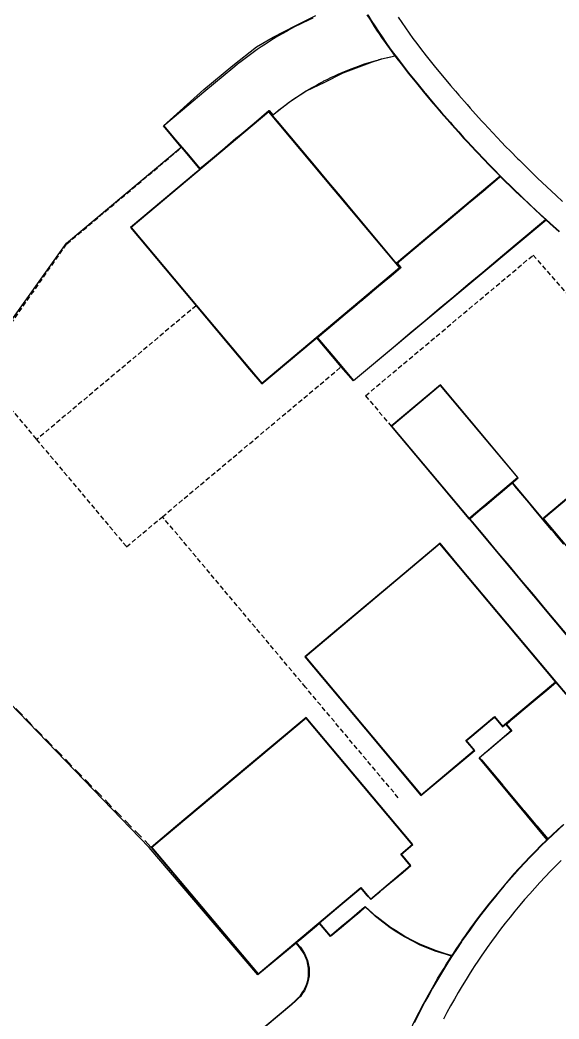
# Model space of a CAD drawing. Header units: metres. Extents: x 337936 to 338461, y 373266 to 374024.
# Drawn here: x 337987.8 to 338016.2, y 373825.8 to 373878.6 of the extents above; entities that cross this region are included whole.
import ezdxf

# ---------------------------------------------------------------- set-up
doc = ezdxf.new("R2010")
doc.units = ezdxf.units.M
doc.linetypes.add('DASHED2', pattern=[0.375, 0.25, -0.125])
for name, color, linetype in [('3D_LINES', 4, 'Continuous'), ('PLOTS EXTERNAL LEVEL', 3, 'Continuous'), ('PLOTS FFL', 1, 'Continuous')]:
    doc.layers.add(name, color=color, linetype=linetype)
doc.layers.add('GARAGES FFL', color=150, linetype='Continuous', lineweight=0)

msp = doc.modelspace()

# ---------------------------------------------------------------- linework, layer by layer
at = {"layer": '3D_LINES'}
for points in [[(337979.945, 373852.391, 33.8), (337990.225, 373866.794, 33.458), (337996.288, 373871.852, 33.812), (337995.349, 373872.984, 33.776), (337997.484, 373874.913, 33.776), (337999.013, 373876.175, 33.796), (338000.253, 373877.152, 33.826), (338001.15, 373877.67, 33.826), (338002.332, 373878.294, 33.894), (338003.392, 373878.809, 33.956)], [(338006.137, 373878.849, 34.126), (338006.32, 373878.554, 34.123), (338006.507, 373878.26, 34.12), (338006.697, 373877.97, 34.117), (338006.891, 373877.681, 34.114), (338007.088, 373877.395, 34.111), (338007.289, 373877.112, 34.108), (338007.494, 373876.831, 34.106), (338007.702, 373876.553, 34.103), (338007.914, 373876.277, 34.1), (338007.914, 373876.277, 34.1), (338008.296, 373875.791, 34.094), (338008.723, 373875.259, 34.087), (338009.156, 373874.731, 34.081), (338009.179, 373874.703, 34.081), (338009.179, 373874.703, 34.081), (338009.594, 373874.207, 34.075), (338009.787, 373873.981, 34.072), (338009.787, 373873.981, 34.072), (338010.038, 373873.689, 34.068), (338010.488, 373873.175, 34.062), (338010.59, 373873.059, 34.06), (338010.59, 373873.059, 34.06), (338010.942, 373872.665, 34.055), (338011.221, 373872.359, 34.051), (338011.221, 373872.359, 34.051), (338011.402, 373872.161, 34.049), (338011.868, 373871.661, 34.042), (338012.338, 373871.167, 34.036), (338012.495, 373871.004, 34.034), (338012.495, 373871.004, 34.034), (338012.814, 373870.677, 34.029), (338013.156, 373870.331, 34.025), (338013.295, 373870.192, 34.023), (338013.781, 373869.713, 34.017), (338014.272, 373869.238, 34.01), (338014.768, 373868.769, 34.004), (338015.269, 373868.305, 33.998), (338015.56, 373868.04, 33.995), (338015.56, 373868.04, 33.995), (338015.775, 373867.847, 33.993), (338016.264, 373867.412, 33.987)], [(338007.746, 373878.719, 34.068), (338007.934, 373878.437, 34.065), (338008.126, 373878.158, 34.062), (338008.322, 373877.882, 34.059), (338008.521, 373877.608, 34.056), (338008.724, 373877.337, 34.053), (338008.93, 373877.069, 34.05), (338009.23, 373876.686, 34.045), (338009.649, 373876.162, 34.039), (338010.074, 373875.642, 34.032), (338010.171, 373875.524, 34.031), (338010.505, 373875.125, 33.958), (338010.766, 373874.818, 33.903), (338010.942, 373874.613, 33.9), (338011.382, 373874.107, 33.894), (338011.553, 373873.914, 33.891), (338011.83, 373873.604, 33.941), (338012.171, 373873.228, 34.001), (338012.283, 373873.106, 34), (338012.74, 373872.614, 33.993), (338013.202, 373872.127, 33.987), (338013.421, 373871.9, 33.984), (338013.671, 373871.643, 33.942), (338014.068, 373871.241, 33.875), (338014.144, 373871.165, 33.874), (338014.621, 373870.693, 33.867), (338015.104, 373870.225, 33.861), (338015.592, 373869.763, 33.855), (338016.084, 373869.306, 33.849), (338016.424, 373868.996, 33.845)], [(338007.585, 373876.667, 34.104), (338007.682, 373876.538, 34.103), (338007.894, 373876.262, 34.1), (338008.276, 373875.776, 34.094), (338008.704, 373875.243, 34.087), (338009.137, 373874.715, 34.081), (338009.16, 373874.687, 34.081), (338009.575, 373874.191, 34.075), (338009.768, 373873.965, 34.072), (338010.019, 373873.672, 34.068), (338010.469, 373873.158, 34.062), (338010.571, 373873.043, 34.06), (338010.924, 373872.649, 34.055), (338011.202, 373872.342, 34.051), (338011.384, 373872.144, 34.049), (338011.85, 373871.644, 34.042), (338012.32, 373871.149, 34.036), (338012.477, 373870.986, 34.034), (338012.796, 373870.659, 34.029), (338013.125, 373870.328, 34.025)], [(338015.561, 373868.006, 33.995), (338015.758, 373867.828, 33.993), (338016.248, 373867.394, 33.987)], [(338000.702, 373825.414, 34.601), (338001.467, 373826.056, 34.573), (338002.105, 373826.591, 34.549), (338002.311, 373826.764, 34.544), (338002.417, 373826.87, 34.541), (338002.468, 373826.922, 34.539), (338002.564, 373827.018, 34.534), (338002.677, 373827.186, 34.522), (338002.766, 373827.318, 34.512), (338002.805, 373827.392, 34.514), (338002.882, 373827.577, 34.502), (338002.939, 373827.714, 34.493), (338002.983, 373827.931, 34.477), (338003.014, 373828.089, 34.465), (338003.016, 373828.251, 34.452), (338003.016, 373828.5, 34.45), (338002.937, 373828.889, 34.439), (338002.782, 373829.255, 34.422), (338002.558, 373829.584, 34.398), (338002.358, 373829.821, 34.379), (338000.328, 373828.143, 34.2), (337994.598, 373834.876, 34.35), (337984.771, 373845.03, 33.72)], [(338016.5, 373836.089, 34.298), (338016.195, 373835.811, 34.302), (338015.894, 373835.529, 34.306), (338015.643, 373835.289, 34.309), (338015.643, 373835.289, 34.309), (338015.596, 373835.244, 34.31), (338015.301, 373834.954, 34.313), (338015.01, 373834.662, 34.317), (338014.955, 373834.605, 34.318), (338014.955, 373834.605, 34.318), (338014.722, 373834.366, 34.321), (338014.438, 373834.067, 34.324), (338014.158, 373833.764, 34.328), (338013.881, 373833.458, 34.332), (338013.608, 373833.148, 34.336), (338013.338, 373832.836, 34.339), (338013.072, 373832.52, 34.343), (338012.81, 373832.201, 34.347), (338012.552, 373831.879, 34.35), (338012.297, 373831.554, 34.354), (338012.047, 373831.226, 34.358), (338011.8, 373830.896, 34.362), (338011.557, 373830.562, 34.365), (338011.319, 373830.225, 34.369), (338011.133, 373829.958, 34.372), (338011.133, 373829.958, 34.372), (338011.084, 373829.885, 34.373), (338010.853, 373829.543, 34.376), (338010.627, 373829.198, 34.38), (338010.596, 373829.15, 34.381), (338010.596, 373829.15, 34.381), (338010.404, 373828.851, 34.384), (338010.186, 373828.5, 34.388), (338009.972, 373828.147, 34.391), (338009.762, 373827.792, 34.395), (338009.556, 373827.434, 34.398), (338009.355, 373827.074, 34.402), (338009.158, 373826.711, 34.405), (338008.965, 373826.346, 34.408), (338008.776, 373825.979, 34.411), (338008.592, 373825.61, 34.414)], [(338015.602, 373835.284, 34.309), (338015.578, 373835.261, 34.31), (338015.284, 373834.972, 34.313), (338014.992, 373834.68, 34.317), (338014.937, 373834.623, 34.318), (338014.704, 373834.383, 34.321), (338014.42, 373834.084, 34.324), (338014.139, 373833.781, 34.328), (338013.862, 373833.474, 34.332), (338013.589, 373833.165, 34.336), (338013.319, 373832.852, 34.339), (338013.053, 373832.536, 34.343), (338012.791, 373832.217, 34.347), (338012.532, 373831.895, 34.35), (338012.278, 373831.57, 34.354), (338012.027, 373831.242, 34.358), (338011.78, 373830.91, 34.362), (338011.537, 373830.576, 34.365), (338011.298, 373830.239, 34.369), (338011.113, 373829.972, 34.372), (338011.063, 373829.9, 34.373), (338010.832, 373829.557, 34.376), (338010.606, 373829.212, 34.38), (338010.575, 373829.164, 34.381), (338010.562, 373829.143, 34.381)], [(338016.354, 373834.184, 34.189), (338016.069, 373833.901, 34.236), (338015.876, 373833.705, 34.268), (338015.785, 373833.612, 34.269), (338015.506, 373833.322, 34.273), (338015.231, 373833.028, 34.276), (338014.959, 373832.73, 34.28), (338014.69, 373832.429, 34.284), (338014.425, 373832.125, 34.288), (338014.164, 373831.818, 34.291), (338013.906, 373831.508, 34.295), (338013.652, 373831.194, 34.299), (338013.402, 373830.878, 34.303), (338013.156, 373830.558, 34.307), (338012.914, 373830.236, 34.31), (338012.676, 373829.911, 34.314), (338012.441, 373829.582, 34.318), (338012.212, 373829.253, 34.322), (338012.194, 373829.227, 34.322), (338011.984, 373828.918, 34.285), (338011.763, 373828.582, 34.246), (338011.677, 373828.451, 34.231), (338011.543, 373828.242, 34.233), (338011.329, 373827.901, 34.237), (338011.119, 373827.556, 34.241), (338010.913, 373827.21, 34.244), (338010.711, 373826.86, 34.248), (338010.514, 373826.509, 34.251), (338010.321, 373826.155, 34.255), (338010.132, 373825.799, 34.258)]]:
    msp.add_polyline3d(points, dxfattribs=at)
at = {"layer": '3D_LINES', "linetype": 'Continuous'}
for points in [[(338003.236, 373878.676, 33.939), (338003, 373878.564, 33.92), (338002.911, 373878.522, 33.912), (338002.775, 373878.458, 33.908), (338002.538, 373878.346, 33.9), (338002.303, 373878.231, 33.892), (338002.076, 373878.105, 33.885), (338001.848, 373877.977, 33.877), (338001.619, 373877.85, 33.869), (338001.39, 373877.722, 33.862), (338001.295, 373877.67, 33.858), (338001.167, 373877.586, 33.854), (338000.947, 373877.444, 33.847), (338000.728, 373877.302, 33.84), (338000.508, 373877.159, 33.833), (338000.289, 373877.017, 33.826), (338000.079, 373876.86, 33.82), (337999.869, 373876.703, 33.815), (337999.66, 373876.547, 33.81), (337999.45, 373876.39, 33.805), (337999.329, 373876.3, 33.802), (337999.243, 373876.229, 33.8), (337999.01, 373876.038, 33.795), (337999.01, 373876.038, 33.795), (337997.484, 373874.758, 33.776), (337996.689, 373874.091, 33.776), (337995.371, 373872.984, 33.776), (337995.988, 373872.248, 33.8), (337996.319, 373871.854, 33.813), (337996.332, 373871.838, 33.813), (337996.661, 373871.447, 33.826), (337997.267, 373870.725, 33.85), (337997.827, 373871.195, 33.849), (337998.583, 373871.829, 33.863), (337998.606, 373871.848, 33.863), (337999.178, 373872.328, 33.849), (337999.374, 373872.493, 33.85), (338000.14, 373873.136, 33.855), (338000.921, 373873.791, 33.87), (338000.926, 373873.795, 33.87), (338001.118, 373873.565, 33.877), (338001.258, 373873.673, 33.881), (338001.431, 373873.807, 33.885), (338001.615, 373873.95, 33.89), (338001.809, 373874.1, 33.896), (338001.994, 373874.242, 33.902), (338002.044, 373874.275, 33.904), (338002.187, 373874.37, 33.909), (338002.371, 373874.492, 33.916), (338002.43, 373874.531, 33.918), (338002.574, 373874.627, 33.923), (338002.769, 373874.756, 33.931), (338002.817, 373874.788, 33.933), (338002.88, 373874.83, 33.936), (338002.959, 373874.874, 33.939), (338003.169, 373874.992, 33.948), (338003.371, 373875.106, 33.956), (338003.574, 373875.22, 33.964), (338003.777, 373875.334, 33.973), (338003.826, 373875.361, 33.975), (338003.986, 373875.436, 33.981), (338004.196, 373875.535, 33.99), (338004.406, 373875.633, 33.998), (338004.617, 373875.732, 34.006), (338004.746, 373875.793, 34.011), (338004.828, 373875.83, 34.014), (338005.045, 373875.913, 34.021), (338005.262, 373875.995, 34.029), (338005.697, 373876.161, 34.043), (338005.822, 373876.209, 34.047), (338005.917, 373876.237, 34.05), (338006.585, 373876.438, 34.072), (338006.614, 373876.446, 34.073), (338006.669, 373876.463, 34.075), (338006.736, 373876.483, 34.077), (338006.862, 373876.521, 34.081), (338007.348, 373876.634, 34.096), (338007.571, 373876.686, 34.103), (338007.571, 373876.686, 34.103), (338007.475, 373876.822, 34.105), (338007.384, 373876.95, 34.106), (338007.078, 373877.383, 34.111), (338006.883, 373877.66, 34.113), (338006.715, 373877.898, 34.116), (338006.688, 373877.94, 34.116), (338006.501, 373878.238, 34.119), (338006.298, 373878.561, 34.122), (338006.112, 373878.857, 34.125)], [(338007.585, 373876.667, 34.104), (338006.866, 373876.507, 34.081), (338006.369, 373876.357, 34.065), (338004.822, 373875.772, 34.013), (338003.849, 373875.276, 33.975), (338002.887, 373874.818, 33.936), (338002.002, 373874.237, 33.902), (338001.115, 373873.529, 33.877)], [(337996.3, 373871.838, 33.812), (337997.264, 373870.689, 33.85)], [(338013.125, 373870.328, 34.025), (338007.65, 373865.741, 33.877)], [(338015.561, 373868.006, 33.995), (338005.383, 373859.517, 33.776), (338004.73, 373860.258, 33.8), (338003.445, 373861.791, 33.85)], [(338016.488, 373850.889, 34.025), (338016.019, 373851.447, 34.051), (338015.845, 373851.655, 34.023), (338015.373, 373852.218, 34.026), (338015.373, 373852.218, 34.026), (338014.946, 373852.727, 34.031), (338014.55, 373853.199, 34.037), (338014.54, 373853.21, 34.038), (338013.913, 373853.958, 34.047), (338013.88, 373853.997, 34.048), (338013.782, 373854.114, 34.05), (338013.731, 373854.071, 34.05), (338013.116, 373853.556, 34.027), (338013.037, 373853.489, 34.05), (338012.3, 373852.87, 34.001), (338012.253, 373852.831, 33.999), (338012.187, 373852.776, 34.042), (338011.843, 373852.487, 34.042), (338011.522, 373852.218, 33.979), (338011.649, 373852.066, 33.976), (338012.3, 373851.291, 33.963), (338012.94, 373850.527, 33.953), (338013.581, 373849.763, 33.949), (338014.224, 373848.997, 33.951), (338014.867, 373848.231, 33.96), (338015.51, 373847.465, 33.974), (338018.723, 373843.636, 34.052)], [(338015.392, 373852.234, 34.026), (338013.785, 373854.149, 34.05)], [(338011.487, 373852.221, 34.05), (338021.69, 373840.036, 34.237)], [(338016.7, 373842.858, 34.212), (338016.092, 373843.582, 34.204), (338016.092, 373843.582, 34.204), (338015.705, 373843.257, 34.2), (338013.841, 373841.693, 34.2), (338013.459, 373841.372, 34.205), (338013.742, 373841.035, 34.208), (338013.558, 373840.881, 34.21), (338013.281, 373840.649, 34.331), (338012.442, 373839.945, 34.331), (338012.33, 373839.851, 34.329), (338012.269, 373839.8, 34.326), (338012.047, 373839.613, 34.307), (338012.145, 373839.496, 34.297), (338013.267, 373838.16, 34.235), (338013.29, 373838.131, 34.233), (338014.354, 373836.864, 34.253), (338014.387, 373836.824, 34.254), (338015.024, 373836.065, 34.281), (338015.06, 373836.022, 34.283), (338015.645, 373835.325, 34.308), (338015.877, 373835.539, 34.305), (338016.177, 373835.815, 34.302), (338016.475, 373836.089, 34.298)], [(338020.053, 373838.93, 34.257), (338016.095, 373843.617, 34.204)], [(338015.602, 373835.284, 34.309), (338012.019, 373839.613, 34.307), (338013.705, 373841.045, 34.208), (338013.426, 373841.377, 34.205)], [(338008.268, 373824.991, 34.419), (338008.754, 373825.97, 34.412), (338008.951, 373826.368, 34.408), (338009.009, 373826.485, 34.407), (338009.144, 373826.727, 34.405), (338009.345, 373827.088, 34.402), (338009.551, 373827.459, 34.398), (338009.75, 373827.815, 34.395), (338009.821, 373827.942, 34.394), (338010.167, 373828.504, 34.388), (338010.303, 373828.724, 34.386), (338010.378, 373828.846, 34.384), (338010.556, 373829.135, 34.381), (338010.556, 373829.135, 34.381), (338010.293, 373829.215, 34.386), (338010.18, 373829.25, 34.388), (338009.7, 373829.397, 34.39), (338008.871, 373829.735, 34.392), (338008.557, 373829.897, 34.392), (338008.075, 373830.146, 34.395), (338007.586, 373830.457, 34.397), (338007.319, 373830.626, 34.402), (338006.609, 373831.171, 34.413), (338006.567, 373831.211, 34.414), (338006.186, 373831.562, 34.422), (338006.026, 373831.709, 34.428), (338005.971, 373831.68, 34.432), (338005.712, 373831.462, 34.453), (338005.311, 373831.126, 34.485), (338004.746, 373830.651, 34.485), (338004.362, 373830.329, 34.482), (338004.169, 373830.167, 34.465), (338003.59, 373830.857, 34.48), (338003.429, 373830.721, 34.466), (338002.651, 373830.069, 34.4), (338002.377, 373829.838, 34.377), (338002.578, 373829.599, 34.398), (338002.804, 373829.267, 34.422), (338002.961, 373828.896, 34.439), (338003.041, 373828.503, 34.45), (338003.041, 373828.251, 34.452), (338003.039, 373828.086, 34.465), (338003.007, 373827.926, 34.477), (338002.963, 373827.706, 34.493), (338002.905, 373827.567, 34.502), (338002.828, 373827.382, 34.514), (338002.788, 373827.305, 34.512), (338002.698, 373827.172, 34.522), (338002.583, 373827.002, 34.534), (338002.486, 373826.905, 34.539), (338002.434, 373826.853, 34.541), (338002.328, 373826.746, 34.544), (338002.121, 373826.572, 34.549), (338001.483, 373826.037, 34.573), (338000.718, 373825.395, 34.601)], [(338010.561, 373829.159, 34.382), (338010.301, 373829.239, 34.386), (338010.187, 373829.274, 34.388), (338009.708, 373829.421, 34.39), (338008.881, 373829.758, 34.392), (338008.569, 373829.919, 34.392), (338008.088, 373830.168, 34.395), (338007.599, 373830.478, 34.397), (338007.334, 373830.646, 34.402), (338006.626, 373831.191, 34.413), (338006.584, 373831.229, 34.414), (338006.203, 373831.58, 34.422), (338006.006, 373831.761, 34.429), (338005.936, 373831.683, 34.432), (338005.696, 373831.482, 34.453), (338005.294, 373831.145, 34.485), (338004.729, 373830.671, 34.485), (338004.346, 373830.349, 34.482), (338004.172, 373830.203, 34.465), (338003.608, 373830.874, 34.48)]]:
    msp.add_polyline3d(points, dxfattribs=at)
at = {"layer": '3D_LINES', "linetype": 'DASHED2'}
for points in [[(337990.246, 373866.759, 33.458), (337996.3, 373871.838, 33.812)], [(337985.571, 373860.082, 33.5), (337990.246, 373866.759, 33.458)], [(338006.023, 373858.732, 33.912), (338014.875, 373866.16, 33.917)], [(338014.875, 373866.16, 33.917), (338022.076, 373857.846, 34.013)], [(337997.073, 373863.487, 33.85), (337988.647, 373856.416, 33.7)], [(337995.294, 373852.34, 33.9), (338004.73, 373860.258, 33.8)], [(337985.571, 373860.082, 33.5), (337988.647, 373856.416, 33.7)], [(338006.023, 373858.732, 33.912), (338007.371, 373857.125, 34.05)], [(337988.647, 373856.416, 33.7), (337993.4, 373850.751, 33.9)], [(337993.4, 373850.751, 33.9), (337995.294, 373852.34, 33.9)], [(338002.853, 373843.332, 34.2), (337995.294, 373852.34, 33.9)], [(338007.75, 373837.496, 34.2), (338002.853, 373843.332, 34.2)]]:
    msp.add_polyline3d(points, dxfattribs=at)
at = {"layer": '3D_LINES', "linetype": 'Continuous'}
msp.add_polyline3d([(338015.522, 373868.041, 33.994), (338015.26, 373868.287, 33.997), (338014.27, 373869.216, 34.009), (338014.242, 373869.243, 34.01), (338013.862, 373869.599, 34.015), (338013.753, 373869.707, 34.016), (338013.351, 373870.103, 34.021), (338013.278, 373870.175, 34.022), (338013.155, 373870.297, 34.024), (338013.103, 373870.253, 34.022), (338012.4, 373869.664, 34.002), (338012.337, 373869.611, 34), (338011.634, 373869.021, 33.979), (338011.571, 373868.968, 33.977), (338010.88, 373868.388, 33.957), (338010.1, 373867.734, 33.932), (338009.363, 373867.115, 33.91), (338008.596, 373866.472, 33.891), (338007.818, 373865.819, 33.875), (338007.701, 373865.72, 33.875), (338007.877, 373865.51, 33.865), (338007.876, 373865.476, 33.864), (338007.264, 373864.962, 33.858), (338007.109, 373864.833, 33.856), (338006.498, 373864.319, 33.851), (338006.343, 373864.19, 33.851), (338006.343, 373864.19, 33.861), (338005.774, 373863.712, 33.849), (338005.725, 373863.671, 33.849), (338005.563, 373863.535, 33.86), (338004.94, 373863.013, 33.849), (338004.03, 373862.249, 33.849), (338003.487, 373861.793, 33.85), (338004.092, 373861.072, 33.826), (338004.765, 373860.271, 33.8), (338005.383, 373859.533, 33.776), (338007.615, 373861.406, 33.776), (338008.381, 373862.049, 33.778), (338009.147, 373862.692, 33.784), (338009.913, 373863.334, 33.794), (338010.679, 373863.977, 33.809), (338011.445, 373864.62, 33.829), (338012.215, 373865.266, 33.852), (338013.248, 373866.133, 33.884), (338014.025, 373866.785, 33.921), (338015.522, 373868.041, 33.994)], close=True, dxfattribs=at)
at = {"layer": '3D_LINES', "linetype": 'DASHED2', "ltscale": 2}
msp.add_polyline3d([(337994.705, 373834.876, 34.35), (337984.777, 373845.052, 33.72), (337980.087, 373852.25, 33.8), (337980.087, 373852.25, 33.8)], dxfattribs=at)
at = {"layer": 'GARAGES FFL', "linetype": 'Continuous', "elevation": 34.05}
msp.add_lwpolyline([(338009.969, 373859.272), (338007.407, 373857.122), (338011.49, 373852.256), (338014.052, 373854.406)], close=True, dxfattribs=at)
at = {"layer": 'PLOTS EXTERNAL LEVEL', "linetype": 'Continuous'}
for points in [[(338004.39, 373869.626, 33.85), (338004.089, 373869.986, 34), (338003.318, 373870.905, 34), (338001.371, 373873.225, 33.894), (338001.115, 373873.529, 33.877), (338000.923, 373873.759, 33.87), (338000.149, 373873.11, 33.868), (337999.39, 373872.473, 33.866), (337999.199, 373872.313, 33.85), (337998.622, 373871.829, 33.864), (337997.848, 373871.18, 33.862), (337997.264, 373870.689, 33.85), (337997.092, 373870.545, 33.86), (337993.605, 373867.619, 33.85), (337996.819, 373863.789, 33.85), (337997.073, 373863.487, 33.85), (337999.898, 373860.12, 33.85), (338000.541, 373859.354, 33.85), (338003.262, 373861.637, 33.856), (338003.452, 373861.796, 33.85), (338004.027, 373862.279, 33.857), (338004.177, 373862.405, 33.85), (338004.793, 373862.922, 33.859), (338004.943, 373863.048, 33.85), (338005.752, 373863.726, 33.85), (338006.326, 373864.208, 33.852), (338006.326, 373864.208, 33.862), (338006.475, 373864.333, 33.852), (338007.082, 373864.843, 33.863), (338007.241, 373864.976, 33.858), (338007.858, 373865.494, 33.865), (338005.463, 373868.348, 34), (338004.692, 373869.267, 34), (338004.39, 373869.626, 33.85)], [(338009.972, 373859.308, 34.05), (338007.371, 373857.125, 34.05), (338009.942, 373854.061, 34.05), (338011.485, 373852.223, 34.05), (338011.487, 373852.221, 33.975), (338011.868, 373852.541, 34.05), (338012.252, 373852.863, 34.05), (338012.253, 373852.864, 34), (338013.019, 373853.506, 34.025), (338013.706, 373854.083, 34.05), (338014.087, 373854.403, 34.05), (338011.516, 373857.467, 34.05), (338009.972, 373859.308, 34.05)], [(338009.955, 373850.935, 34.05), (338007.718, 373849.058, 34.2), (338004.592, 373846.436, 34.2), (338002.809, 373844.939, 34.2), (338006.022, 373841.111, 34.2), (338008.95, 373837.621, 34.2), (338011.786, 373840.001, 34.317), (338011.352, 373840.518, 34.339), (338011.629, 373840.75, 34.35), (338012.548, 373841.522, 34.35), (338012.825, 373841.754, 34.32), (338013.259, 373841.237, 34.206), (338013.882, 373841.76, 34.2), (338016.095, 373843.617, 34.2), (338013.524, 373846.682, 34.137), (338010.953, 373849.746, 34.074), (338009.955, 373850.935, 34.05)], [(338007.915, 373834.518, 34.248), (338008.518, 373835.025, 34.2), (338005.947, 373838.089, 34.2), (338002.884, 373841.739, 34.2), (337999.786, 373839.139, 34.35), (337995.99, 373835.954, 34.35), (337994.705, 373834.876, 34.35), (337997.522, 373831.518, 34.35), (337998.088, 373830.843, 34.35), (338000.339, 373828.161, 34.2), (338003.797, 373831.063, 34.5), (338004.716, 373831.834, 34.5), (338005.768, 373832.717, 34.417), (338006.076, 373832.35, 34.409), (338006.305, 373832.14, 34.401), (338006.514, 373832.315, 34.386), (338006.771, 373832.53, 34.371), (338006.884, 373832.625, 34.368), (338007.118, 373832.822, 34.363), (338007.776, 373833.374, 34.311), (338007.821, 373833.411, 34.311), (338007.867, 373833.45, 34.311), (338008.421, 373833.915, 34.267), (338007.915, 373834.518, 34.248)]]:
    msp.add_polyline3d(points, close=True, dxfattribs=at)
msp.add_polyline3d([(338016.974, 373853.561, 34.05), (338015.442, 373852.276, 34.05), (338015.392, 373852.234, 34.026), (338015.864, 373851.671, 34.023), (338016.035, 373851.468, 34.052), (338016.507, 373850.905, 34.025)], dxfattribs=at)
at = {"layer": 'PLOTS FFL', "linetype": 'Continuous'}
for points, elevation in [([(338004.371, 373869.61), (338000.919, 373873.724), (337993.64, 373867.616), (337997.092, 373863.503), (338000.544, 373859.389), (338007.823, 373865.497)], 34), ([(338020.035, 373856.097), (338015.427, 373852.231), (338021.68, 373844.779), (338022.93, 373845.827), (338023.436, 373845.224), (338025.544, 373846.994), (338025.038, 373847.597), (338026.288, 373848.645)], 34.2), ([(338009.952, 373850.9), (338002.844, 373844.936), (338008.953, 373837.657), (338011.751, 373840.004), (338011.317, 373840.521), (338012.828, 373841.79), (338013.262, 373841.273), (338016.06, 373843.62)], 34.35), ([(338007.88, 373834.521), (338008.483, 373835.028), (338002.881, 373841.704), (337994.74, 373834.873), (338000.342, 373828.196), (338005.771, 373832.752), (338006.277, 373832.149), (338008.386, 373833.918)], 34.5)]:
    msp.add_lwpolyline(points, close=True, dxfattribs=dict(at, elevation=elevation))

doc.saveas('drawing.dxf')
